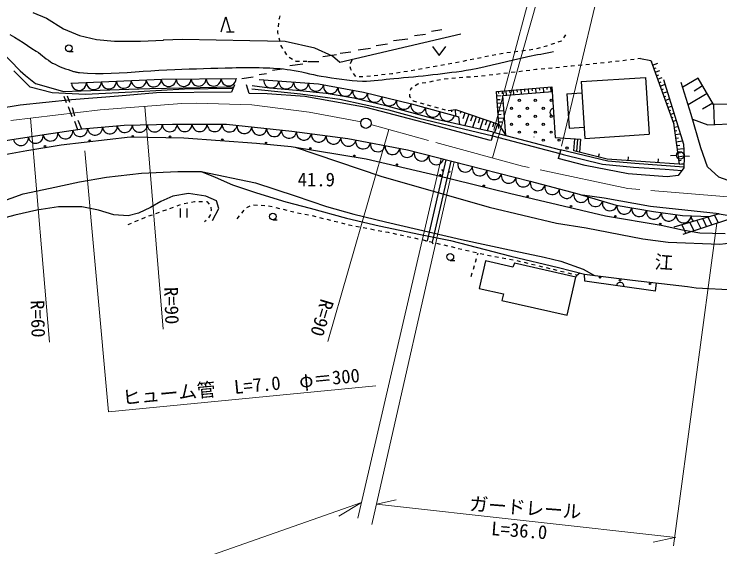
# Model space of a CAD drawing. Units: millimetres, scale not verified. Extents: x 40000 to 680000, y 20000 to 380000.
# Drawn here: x 214614 to 308920, y 264918 to 336094 of the extents above; entities that cross this region are included whole.
import ezdxf
from ezdxf.enums import TextEntityAlignment as Align

# ---------------------------------------------------------------- set-up
doc = ezdxf.new("R2010")
doc.units = ezdxf.units.MM
doc.header["$LTSCALE"] = 1000
doc.linetypes.add('CHAIN', pattern=[18.5, 12, -1.5, 3.5, -1.5])
for name, color, linetype, lineweight in [('M-BGD', 7, 'Continuous', 25), ('M-BMK', 2, 'CHAIN', 13), ('M-BMK-SRVR', 3, 'Continuous', 25), ('M-STR-HTXT', 7, 'Continuous', 13)]:
    doc.layers.add(name, color=color, linetype=linetype, lineweight=lineweight)
doc.styles.add('ＭＳ ゴシック', font='')
doc.styles.get('ＭＳ ゴシック').set_extended_font_data('MS Gothic')

msp = doc.modelspace()

# ---------------------------------------------------------------- linework, layer by layer
at = {"layer": 'M-BGD'}
for p, q in [((217111, 336324), (218939, 335561)), ((242300, 333749), (242912, 335746)), ((242912, 335746), (243500, 333742)), ((250120, 335865), (250020, 335523)), ((218939, 335561), (221229, 334126)), ((249940, 334884), (249878, 334388)), ((250020, 335523), (250002, 335380)), ((221229, 334126), (223358, 333224)), ((249816, 333892), (249789, 333672)), ((271762, 333975), (270401, 333792)), ((223358, 333224), (225603, 332692)), ((243000, 333745), (244000, 333739)), ((249789, 333672), (249858, 333402)), ((249982, 332918), (250106, 332434)), ((274322, 333432), (258148, 329637)), ((269582, 333372), (268096, 333172)), ((288293, 333348), (288010, 332936)), ((225603, 332692), (228032, 332460)), ((228032, 332460), (231503, 332460)), ((231503, 332460), (234568, 332594)), ((237114, 332715), (234546, 332599)), ((246092, 332530), (237114, 332715)), ((250813, 332437), (246092, 332530)), ((254816, 331558), (250813, 332437)), ((264525, 332073), (262996, 331867)), ((267216, 332769), (265308, 332512)), ((286804, 332173), (286330, 332015)), ((287691, 332469), (287279, 332331)), ((287728, 332523), (287691, 332469)), ((212743, 331298), (215412, 328512)), ((221925, 331083), (222525, 331079)), ((250231, 331949), (250252, 331867)), ((250252, 331867), (250474, 331516)), ((250741, 331094), (251009, 330672)), ((257176, 330493), (254816, 331558)), ((262252, 331516), (260590, 331292)), ((270518, 331776), (271412, 330570)), ((271412, 330570), (272318, 331765)), ((281941, 331096), (281445, 331032)), ((282932, 331225), (282436, 331161)), ((283924, 331354), (283428, 331290)), ((284897, 331574), (284416, 331435)), ((285747, 331821), (285377, 331713)), ((285856, 331857), (285747, 331821)), ((251366, 330342), (251798, 330090)), ((257705, 330635), (255858, 330386)), ((258148, 329637), (257176, 330493)), ((259607, 331006), (258181, 330814)), ((277013, 330268), (276522, 330170)), ((277993, 330465), (277503, 330366)), ((278974, 330661), (278483, 330563)), ((279685, 330803), (279464, 330759)), ((279957, 330838), (279685, 330803)), ((280949, 330967), (280453, 330903)), ((298335, 330155), (297950, 330110)), ((298335, 330155), (299703, 329878)), ((253205, 329428), (251464, 329194)), ((252230, 329838), (252242, 329831)), ((252242, 329831), (252728, 329831)), ((253228, 329831), (253723, 329831)), ((255339, 329707), (253854, 329707)), ((259569, 329511), (259778, 329966)), ((271121, 329134), (270629, 329043)), ((272104, 329316), (271613, 329225)), ((273087, 329499), (272596, 329407)), ((274071, 329681), (273579, 329590)), ((275051, 329876), (274561, 329778)), ((276032, 330072), (275542, 329974)), ((289102, 329137), (289004, 329127)), ((289501, 329178), (289102, 329137)), ((290496, 329282), (289999, 329230)), ((291491, 329385), (290993, 329334)), ((292485, 329489), (291988, 329437)), ((293480, 329592), (292982, 329541)), ((294216, 329669), (293977, 329644)), ((294474, 329699), (294216, 329669)), ((295467, 329817), (294971, 329758)), ((296460, 329934), (295964, 329875)), ((297453, 330051), (296957, 329992)), ((299703, 329878), (302711, 321518)), ((299749, 329751), (299883, 329799)), ((299918, 329280), (300609, 329529)), ((216770, 326334), (214569, 328512)), ((215412, 328512), (216114, 327903)), ((250421, 328733), (249140, 328560)), ((259600, 328720), (259519, 329042)), ((259695, 328581), (259600, 328720)), ((266194, 328287), (265700, 328211)), ((267182, 328440), (266688, 328364)), ((268170, 328593), (267676, 328517)), ((269154, 328769), (268663, 328678)), ((270138, 328951), (269646, 328860)), ((280552, 328225), (280056, 328166)), ((281545, 328343), (281049, 328284)), ((282538, 328461), (282042, 328402)), ((283531, 328579), (283035, 328520)), ((284336, 328674), (284028, 328638)), ((284525, 328692), (284336, 328674)), ((285520, 328789), (285023, 328741)), ((286516, 328886), (286018, 328837)), ((287511, 328982), (287013, 328934)), ((288506, 329079), (288009, 329031)), ((300088, 328810), (300425, 328932)), ((300257, 328340), (300917, 328577)), ((216114, 327903), (217449, 326826)), ((222190, 326861), (234361, 327416)), ((234361, 327416), (244357, 327508)), ((246570, 327666), (245042, 327460)), ((247365, 327346), (255279, 326791)), ((248333, 328129), (247373, 328000)), ((260258, 327755), (259976, 328168)), ((261230, 327702), (260730, 327702)), ((262225, 327794), (261728, 327739)), ((263219, 327906), (262722, 327850)), ((264212, 328018), (263715, 327962)), ((265107, 328119), (264709, 328074)), ((265206, 328134), (265107, 328119)), ((271602, 327324), (271112, 327224)), ((272095, 327425), (272092, 327424)), ((272591, 327462), (272095, 327425)), ((273588, 327539), (273089, 327501)), ((274585, 327615), (274086, 327577)), ((275582, 327691), (275083, 327653)), ((276579, 327768), (276080, 327730)), ((277573, 327871), (277077, 327812)), ((278566, 327989), (278070, 327930)), ((279559, 328107), (279063, 328048)), ((290381, 327080), (298963, 327634)), ((298963, 327634), (299452, 320049)), ((300426, 327869), (300749, 327985)), ((300595, 327399), (301226, 327625)), ((301406, 327358), (304044, 318704)), ((306006, 327526), (303958, 326313)), ((308088, 324009), (306006, 327526)), ((219720, 325561), (216770, 326334)), ((217449, 326826), (219533, 326240)), ((232762, 326170), (243908, 326381)), ((244044, 326664), (243674, 325646)), ((246011, 325507), (245687, 326664)), ((248732, 326193), (246413, 326498)), ((255279, 326791), (261295, 325680)), ((268578, 326754), (268223, 326525)), ((268655, 326767), (268578, 326754)), ((269641, 326934), (269148, 326850)), ((270622, 327124), (270133, 327024)), ((279063, 325742), (286482, 326371)), ((285789, 326313), (285814, 326014)), ((286287, 326355), (286338, 325757)), ((286482, 326371), (286931, 319603)), ((290381, 327080), (290870, 319496)), ((300765, 326928), (301073, 327039)), ((300934, 326458), (301535, 326674)), ((305062, 322684), (303766, 326942)), ((306612, 326502), (305463, 325822)), ((219533, 326240), (221195, 325749)), ((224169, 325350), (219720, 325561)), ((221195, 325749), (223560, 325842)), ((223560, 325842), (229953, 326053)), ((231217, 325725), (224169, 325350)), ((233655, 325577), (228564, 325114)), ((229953, 326053), (232762, 326170)), ((237399, 326053), (231217, 325725)), ((243674, 325646), (233655, 325577)), ((243768, 326147), (237399, 326053)), ((248418, 325461), (246011, 325507)), ((246367, 326100), (252899, 325444)), ((253462, 325091), (248418, 325461)), ((252337, 325912), (248732, 326193)), ((256295, 325468), (252337, 325912)), ((252899, 325444), (258121, 324742)), ((259994, 324859), (256295, 325468)), ((261295, 325680), (267728, 324130)), ((267448, 325381), (267467, 325087)), ((267606, 326129), (267545, 325869)), ((267802, 326255), (267606, 326129)), ((279382, 321347), (279063, 325742)), ((279068, 325675), (279102, 325677)), ((279312, 325763), (279334, 325511)), ((279810, 325806), (279843, 325427)), ((279919, 325213), (286533, 325774)), ((280309, 325848), (280359, 325250)), ((280807, 325890), (280832, 325591)), ((281305, 325932), (281356, 325334)), ((281803, 325975), (281829, 325676)), ((282302, 326017), (282352, 325419)), ((282800, 326059), (282825, 325760)), ((283298, 326101), (283349, 325504)), ((283796, 326144), (283822, 325845)), ((284294, 326186), (284345, 325588)), ((284793, 326228), (284818, 325929)), ((285291, 326270), (285342, 325673)), ((288481, 325455), (290477, 325583)), ((288481, 325455), (288777, 320864)), ((301103, 325987), (301396, 326092)), ((301272, 325517), (301843, 325722)), ((307218, 325478), (304671, 323970)), ((222293, 324628), (215421, 323934)), ((221242, 325149), (221561, 324279)), ((221712, 325195), (221996, 324325)), ((228564, 325114), (222293, 324628)), ((261653, 323610), (253462, 325091)), ((258121, 324742), (264630, 323290)), ((264443, 323782), (259994, 324859)), ((267467, 325087), (267575, 324912)), ((267912, 324547), (267953, 324509)), ((267953, 324509), (268380, 324388)), ((279104, 325176), (279677, 325218)), ((279140, 324678), (279547, 324707)), ((280305, 319887), (279919, 325213)), ((301442, 325046), (301720, 325146)), ((301611, 324576), (302152, 324770)), ((215421, 323934), (208734, 322893)), ((221816, 323768), (222326, 322400)), ((222350, 323606), (222698, 322516)), ((269335, 321620), (261653, 323610)), ((270882, 322072), (264443, 323782)), ((267728, 324130), (274045, 322372)), ((268861, 324251), (269341, 324114)), ((269822, 323977), (270303, 323840)), ((270784, 323704), (271266, 323568)), ((279177, 324179), (279989, 324238)), ((279213, 323680), (279619, 323710)), ((301780, 324105), (302043, 324200)), ((301950, 323635), (302460, 323819)), ((307972, 324204), (306602, 323393)), ((324980, 324333), (308088, 324009)), ((308088, 324009), (308139, 321357)), ((264630, 323290), (268705, 322189)), ((271747, 323432), (272228, 323296)), ((273658, 323295), (272604, 323190)), ((273056, 323240), (273078, 323042)), ((273553, 323295), (273598, 322496)), ((279382, 321347), (273658, 323295)), ((274307, 323078), (274223, 322832)), ((274838, 322898), (274571, 322114)), ((275368, 322717), (274852, 321202)), ((275864, 322548), (275614, 321815)), ((279249, 323181), (280062, 323240)), ((279285, 322683), (279692, 322712)), ((302119, 323164), (302367, 323253)), ((302288, 322694), (302769, 322867)), ((306358, 318242), (305062, 322684)), ((222674, 321773), (223065, 320681)), ((223138, 321924), (223619, 320770)), ((268705, 322189), (278586, 319825)), ((278082, 319260), (269335, 321620)), ((278647, 320324), (270882, 322072)), ((274186, 321357), (274045, 322372)), ((276360, 322379), (275877, 320962)), ((276833, 322218), (276600, 321533)), ((277307, 322057), (276856, 320734)), ((277780, 321896), (277563, 321258)), ((278253, 321735), (277835, 320505)), ((279321, 322184), (280134, 322243)), ((279358, 321685), (279764, 321715)), ((302457, 322223), (302690, 322307)), ((302627, 321753), (303078, 321915)), ((305251, 322038), (307301, 321324)), ((307301, 321324), (322666, 321926)), ((278727, 321574), (278525, 320982)), ((279200, 321412), (278813, 320276)), ((279295, 321346), (279350, 320826)), ((279382, 321347), (280305, 319887)), ((288777, 320864), (290773, 320993)), ((302711, 321518), (303482, 316054)), ((302714, 321500), (302878, 321523)), ((302784, 321005), (303330, 321082)), ((278655, 320322), (278337, 319192)), ((278519, 319840), (287514, 317470)), ((278647, 320324), (287641, 317954)), ((290870, 319496), (299452, 320049)), ((302853, 320510), (303164, 320554)), ((302923, 320015), (303621, 320113)), ((220903, 318613), (230135, 319680)), ((230135, 319680), (237303, 319564)), ((237303, 319564), (247023, 318868)), ((247023, 318868), (251616, 318427)), ((278337, 319192), (278082, 319260)), ((284081, 319696), (284122, 319688)), ((286931, 319603), (290293, 319371)), ((289495, 319426), (289375, 317832)), ((289894, 319396), (289769, 317733)), ((290292, 319366), (290163, 317634)), ((302993, 319520), (303380, 319574)), ((303063, 319025), (303912, 319144)), ((210580, 316804), (216333, 317894)), ((216333, 317894), (220903, 318613)), ((251616, 318427), (261637, 316757)), ((252158, 318340), (263617, 314443)), ((287649, 317952), (287331, 316822)), ((293946, 316453), (287641, 317954)), ((293873, 316702), (289383, 317830)), ((303133, 318530), (303589, 318594)), ((303202, 318034), (304056, 318155)), ((304044, 318704), (304137, 317038)), ((307284, 315696), (306358, 318242)), ((287514, 317470), (287999, 317343)), ((287999, 317343), (293220, 316055)), ((292721, 316991), (292843, 317476)), ((296679, 316512), (296713, 317011)), ((303100, 317211), (302312, 317181)), ((303272, 317539), (303670, 317595)), ((303342, 317044), (304079, 317148)), ((304137, 317038), (304090, 315557)), ((304119, 317155), (304867, 317129)), ((261637, 316757), (271008, 314577)), ((272295, 316643), (269809, 305796)), ((272973, 316470), (270490, 305633)), ((290901, 315881), (287331, 316822)), ((293220, 316055), (297365, 315657)), ((304105, 316012), (293873, 316702)), ((297552, 316125), (293946, 316453)), ((304084, 315642), (297552, 316125)), ((300670, 316244), (300704, 316742)), ((303412, 316549), (303751, 316597)), ((303482, 316054), (304102, 316141)), ((231613, 314837), (236495, 315068)), ((236495, 315068), (239596, 315068)), ((239596, 315068), (241494, 314328)), ((239596, 315068), (246869, 313562)), ((271946, 315101), (271747, 315344)), ((272632, 314946), (272931, 315068)), ((296686, 314771), (290901, 315881)), ((297365, 315657), (301626, 315376)), ((301626, 315376), (303818, 315182)), ((304090, 315557), (303350, 314539)), ((308765, 314308), (307284, 315696)), ((223329, 313680), (226962, 314328)), ((226962, 314328), (231613, 314837)), ((241494, 314328), (243784, 313298)), ((263617, 314443), (278092, 310314)), ((271008, 314577), (280797, 312164)), ((301869, 314354), (296686, 314771)), ((303350, 314539), (301869, 314354)), ((310014, 313845), (308765, 314308)), ((219419, 312847), (223329, 313680)), ((243784, 313298), (247001, 312234)), ((246869, 313562), (252158, 311799)), ((215809, 312106), (219419, 312847)), ((247001, 312234), (250911, 311019)), ((280797, 312164), (293649, 309149)), ((212570, 310926), (215809, 312106)), ((235824, 311788), (234228, 311071)), ((237907, 312112), (235824, 311788)), ((240244, 311788), (237907, 312112)), ((241656, 311163), (240244, 311788)), ((252158, 311799), (256333, 310407)), ((293438, 311509), (290565, 311890)), ((299629, 310406), (293438, 311509)), ((220529, 310354), (217637, 309914)), ((223676, 310354), (220529, 310354)), ((225875, 309891), (223676, 310354)), ((234228, 311071), (232816, 310261)), ((235441, 310140), (235911, 310312)), ((236381, 310483), (236850, 310655)), ((237331, 310787), (237822, 310878)), ((238314, 310969), (238705, 311042)), ((238705, 311042), (238807, 311042)), ((239307, 311042), (239807, 311042)), ((240307, 311042), (240371, 311042)), ((240371, 311042), (240660, 310715)), ((240909, 310308), (240927, 309862)), ((241979, 310145), (241656, 311163)), ((245721, 310237), (246153, 310489)), ((246616, 310614), (247115, 310587)), ((247614, 310561), (248113, 310535)), ((248612, 310503), (249097, 310383)), ((250911, 311019), (254162, 310174)), ((256333, 310407), (259998, 309386)), ((278092, 310314), (287092, 308180)), ((308825, 309428), (299629, 310406)), ((217637, 309914), (214698, 309243)), ((227934, 309289), (225875, 309891)), ((231243, 309497), (229855, 309127)), ((232816, 310261), (231243, 309497)), ((233560, 309462), (234030, 309631)), ((234501, 309800), (234934, 309954)), ((234934, 309954), (234972, 309968)), ((236823, 310122), (236816, 308922)), ((237716, 308916), (237723, 310116)), ((240927, 309862), (240918, 309809)), ((241123, 308502), (241979, 310145)), ((245038, 309519), (245358, 309904)), ((249583, 310262), (250068, 310142)), ((250553, 310021), (251038, 309900)), ((251523, 309780), (252009, 309659)), ((252495, 309544), (252987, 309454)), ((253479, 309364), (253971, 309274)), ((254162, 310174), (259045, 308855)), ((259998, 309386), (264220, 308366)), ((308825, 309428), (302762, 307614)), ((308825, 309428), (311212, 309012)), ((214698, 309243), (210580, 308086)), ((229855, 309127), (227934, 309289)), ((230765, 308375), (231226, 308568)), ((231687, 308762), (232148, 308956)), ((232618, 309125), (233089, 309294)), ((240262, 308507), (240047, 308335)), ((240834, 309307), (240571, 308892)), ((240836, 309316), (240834, 309307)), ((244397, 308751), (244718, 309135)), ((249181, 308605), (249781, 308602)), ((254460, 309174), (254945, 309052)), ((255430, 308930), (255915, 308809)), ((256400, 308687), (256885, 308565)), ((257370, 308443), (257855, 308322)), ((259045, 308855), (263395, 307814)), ((293649, 309149), (301072, 307896)), ((310356, 308757), (303983, 306639)), ((305831, 308512), (306370, 307433)), ((306644, 308758), (307154, 307693)), ((307324, 308979), (307851, 307925)), ((308197, 309240), (308699, 308206)), ((229843, 307988), (230304, 308181)), ((258340, 308200), (258825, 308078)), ((259310, 307956), (259369, 307941)), ((259369, 307941), (259800, 307859)), ((260291, 307765), (260782, 307671)), ((261273, 307577), (261765, 307483)), ((263395, 307814), (268925, 306646)), ((264220, 308366), (274380, 306000)), ((287092, 308180), (291036, 307531)), ((291036, 307531), (298644, 306092)), ((301072, 307896), (303913, 307293)), ((303834, 307934), (304379, 306779)), ((304904, 308254), (305461, 307131)), ((262256, 307390), (262747, 307296)), ((263238, 307202), (263729, 307108)), ((264220, 307014), (264575, 306946)), ((264575, 306946), (264711, 306917)), ((265200, 306813), (265688, 306708)), ((266177, 306604), (266666, 306499)), ((268925, 306646), (272940, 305847)), ((303913, 307293), (306256, 306864)), ((306256, 306864), (309643, 306794)), ((267155, 306395), (267644, 306290)), ((268133, 306185), (268578, 306090)), ((268578, 306090), (268622, 306080)), ((269108, 305963), (269594, 305847)), ((269809, 305796), (269569, 305701)), ((270081, 305731), (270567, 305614)), ((270490, 305633), (270586, 305403)), ((272940, 305847), (280981, 303776)), ((274380, 306000), (281432, 304469)), ((298644, 306092), (302031, 305628)), ((302031, 305628), (308897, 305350)), ((308897, 305350), (313722, 305907)), ((271053, 305498), (271540, 305382)), ((272026, 305265), (272512, 305149)), ((272998, 305033), (273485, 304916)), ((273971, 304800), (274457, 304684)), ((274945, 304572), (275432, 304460)), ((275919, 304349), (276407, 304237)), ((276551, 303929), (276619, 304155)), ((276894, 304125), (277381, 304013)), ((277869, 303904), (278361, 303812)), ((278852, 303719), (279343, 303627)), ((280981, 303776), (287355, 302261)), ((281432, 304469), (285422, 303634)), ((272888, 303200), (273488, 303197)), ((276265, 302971), (276408, 303450)), ((277602, 303139), (276769, 299436)), ((281258, 302306), (277602, 303139)), ((279835, 303534), (280326, 303442)), ((280817, 303349), (281309, 303257)), ((281489, 302838), (281258, 302306)), ((289657, 300940), (281489, 302838)), ((281800, 303164), (282114, 303105)), ((282114, 303105), (282290, 303063)), ((282775, 302944), (283261, 302826)), ((285422, 303634), (287649, 303077)), ((287649, 303077), (290664, 302010)), ((275979, 302013), (276122, 302492)), ((283747, 302708), (284233, 302590)), ((284719, 302472), (285205, 302354)), ((285690, 302235), (286176, 302117)), ((286662, 301999), (287148, 301881)), ((287355, 302261), (290815, 301358)), ((290664, 302010), (292149, 301175)), ((275693, 301055), (275836, 301534)), ((287634, 301763), (288120, 301645)), ((288524, 295873), (289657, 300940)), ((288605, 301526), (289091, 301408)), ((289577, 301290), (289820, 301231)), ((289820, 301231), (289698, 301012)), ((289820, 301231), (290203, 301518)), ((290815, 301358), (297224, 300548)), ((290872, 300421), (290815, 301358)), ((300314, 299067), (290872, 300421)), ((297224, 300548), (304582, 299715)), ((300314, 299067), (300436, 300185)), ((276769, 299436), (279985, 298719)), ((304582, 299715), (305739, 299530)), ((305739, 299530), (310876, 299253)), ((279985, 298719), (279800, 297817)), ((279800, 297817), (288524, 295873))]:
    msp.add_line(p, q, dxfattribs=at)
for points in [[(214063, 333370), (214665, 333029), (215257, 332668), (215841, 332293), (216420, 331909), (216997, 331523), (217574, 331139), (217851, 330948), (218121, 330746), (218386, 330537), (218651, 330328), (218917, 330121), (219188, 329921), (219466, 329733), (219755, 329562), (220089, 329387), (220430, 329224), (220776, 329073), (221127, 328932), (221482, 328800), (221840, 328676), (222200, 328559), (222562, 328448), (222658, 328420), (222756, 328394), (222854, 328369), (222952, 328347), (223051, 328327), (223150, 328310), (223250, 328296), (223350, 328286), (224409, 328216), (225468, 328182), (226529, 328180), (227589, 328204), (228651, 328249), (229713, 328309), (230775, 328380), (231837, 328456), (232900, 328531), (233962, 328601), (235024, 328660), (236085, 328704), (237045, 328735), (238005, 328768), (238964, 328802), (239924, 328835), (240884, 328866), (241844, 328894), (242804, 328918), (243764, 328936), (244280, 328944), (244796, 328952), (245312, 328959), (245828, 328963), (246345, 328964), (246861, 328961), (247377, 328951), (247893, 328936), (248349, 328917), (248805, 328896), (249262, 328871), (249718, 328842), (250173, 328807), (250628, 328765), (251082, 328715), (251535, 328657), (252052, 328575), (252566, 328477), (253078, 328367), (253589, 328251), (254100, 328134), (254612, 328020), (255125, 327914), (255640, 327822), (256327, 327709), (257014, 327597), (257703, 327488), (258392, 327388), (259082, 327300), (259774, 327228), (260467, 327176), (261161, 327149), (261687, 327151), (262213, 327175), (262738, 327214), (263263, 327266), (263787, 327325), (264311, 327386), (264836, 327445), (265360, 327497), (266013, 327556), (266666, 327615), (267319, 327674), (267971, 327735), (268624, 327798), (269276, 327864), (269928, 327934), (270579, 328008), (271213, 328082), (271847, 328158), (272480, 328235), (273113, 328317), (273746, 328403), (274377, 328495), (275007, 328595), (275636, 328704), (276596, 328889), (277552, 329092), (278506, 329309), (279457, 329535), (280408, 329764), (281360, 329991), (282313, 330211), (283268, 330420), (283696, 330509), (284125, 330595), (284554, 330679), (284983, 330762), (285413, 330845), (285842, 330927), (286272, 331009), (286701, 331093)], [(183760, 304989), (186082, 307233), (190338, 310252), (194981, 313115), (201791, 316094), (206976, 317681), (212007, 318996), (218623, 320002), (223692, 320776), (229303, 321279), (235765, 321395), (243001, 321395), (251745, 320467), (259213, 319461), (267184, 317952), (275194, 315901), (283552, 313773), (289820, 312109), (295083, 310561), (300036, 309710), (303905, 309207), (307582, 309056)]]:
    msp.add_lwpolyline(points, dxfattribs=at)
for centre, radius in [((221927, 331533), 450), ((282136, 324563), 150), ((284257, 324563), 150), ((286379, 324563), 150), ((281075, 323502), 150), ((283197, 323502), 150), ((285318, 323502), 150), ((282136, 322441), 150), ((284257, 322441), 150), ((286379, 322441), 150), ((281075, 321381), 150), ((283197, 321381), 150), ((285318, 321381), 150), ((230473, 319780), 100), ((235446, 319712), 100), ((282136, 320320), 150), ((284257, 320320), 150), ((286379, 320320), 150), ((224727, 319180), 100), ((242430, 319325), 100), ((248282, 318880), 100), ((285318, 319259), 150), ((287439, 319259), 150), ((218749, 318455), 100), ((254193, 318155), 100), ((288500, 318199), 150), ((260074, 317158), 100), ((303611, 317215), 500), ((265762, 315988), 100), ((271576, 314585), 100), ((277380, 313163), 100), ((283252, 311751), 100), ((289037, 310435), 100), ((249184, 309055), 450), ((294967, 309091), 100), ((300955, 308065), 100), ((272891, 303650), 450), ((292913, 300914), 100), ((295574, 300547), 100), ((299598, 300063), 100)]:
    msp.add_circle(centre, radius, dxfattribs=at)
for centre, radius, start, end in [((231270, 327275), 1000, 182.61244, 2.61244), ((233268, 327366), 1000, 182.61244, 2.61244), ((235267, 327424), 1000, 180.71847, 0.53749), ((237267, 327443), 1000, 180.5305, 0.5305), ((239267, 327461), 1000, 180.5305, 0.5305), ((241267, 327480), 1000, 180.5305, 0.5305), ((243267, 327498), 1000, 180.5305, 0.5305), ((248974, 327234), 1000, 175.98582, 355.98582), ((223279, 326910), 1000, 182.61244, 2.61244), ((225277, 327001), 1000, 182.61244, 2.61244), ((227275, 327093), 1000, 182.61244, 2.61244), ((229273, 327184), 1000, 182.61244, 2.61244), ((250969, 327094), 1000, 175.98582, 355.98582), ((252964, 326954), 1000, 175.98582, 355.98582), ((254958, 326813), 999, 175.93111, 351.66302), ((256930, 326486), 1000, 169.54009, 349.54009), ((258897, 326123), 1000, 169.54009, 349.54009), ((260864, 325760), 1000, 169.52377, 347.82116), ((262813, 325315), 1000, 166.44971, 346.44971), ((264757, 324846), 1000, 166.44971, 346.44971), ((266702, 324377), 1000, 166.44971, 346.44971), ((268638, 323877), 1000, 164.54914, 344.44861), ((270564, 323340), 1000, 164.44342, 344.44342), ((286706, 322987), 500, 93.79275, 273.79275), ((272491, 322804), 1000, 164.44342, 344.44342), ((223429, 320736), 1000, 188.66627, 6.08568), ((225419, 320931), 1000, 185.12317, 5.12317), ((227411, 321110), 1000, 185.12317, 5.12317), ((229403, 321281), 1000, 184.70492, 1.03645), ((231403, 321317), 1000, 181.02915, 1.02915), ((233402, 321353), 1000, 181.02915, 1.02915), ((235402, 321389), 1000, 181.0276, 0.37476), ((237402, 321395), 1000, 180, 0), ((239402, 321395), 1000, 180, 0), ((241402, 321395), 1000, 180, 0), ((243400, 321352), 999, 177.50533, 353.99662), ((245389, 321142), 1000, 173.93821, 353.93821), ((247377, 320931), 1000, 173.93821, 353.93821), ((249366, 320719), 1000, 173.93821, 353.93821), ((217497, 319831), 1000, 188.64542, 8.64542), ((219475, 320132), 1000, 188.67556, 8.68042), ((221452, 320434), 1000, 188.68042, 8.68042), ((251355, 320508), 1000, 173.93414, 352.96377), ((253339, 320252), 1000, 172.32759, 352.32759), ((255321, 319985), 1000, 172.32759, 352.32759), ((257303, 319718), 1000, 172.32759, 352.32759), ((215520, 319531), 1000, 188.64542, 8.64542), ((259284, 319447), 1000, 172.10473, 349.28254), ((261249, 319075), 1000, 169.27962, 349.27962), ((263214, 318703), 1000, 169.27962, 349.27962), ((265180, 318331), 1000, 169.27962, 349.27962), ((267145, 317959), 1000, 169.27728, 345.78817), ((269083, 317466), 1000, 165.63859, 345.63859), ((271020, 316970), 1000, 165.63859, 345.63859), ((274895, 315977), 1000, 165.63858, 345.691), ((276833, 315483), 1000, 165.71437, 345.71437), ((278771, 314990), 1000, 165.71437, 345.71437), ((280710, 314496), 1000, 165.71437, 345.71437), ((282648, 314003), 1000, 165.71389, 345.67607), ((284583, 313499), 1000, 165.13464, 345.13464), ((286516, 312986), 1000, 165.13464, 345.13464), ((288449, 312473), 1000, 165.13464, 345.13464), ((290378, 311945), 1000, 164.24366, 343.61523), ((292297, 311380), 1000, 163.61046, 343.61046), ((294215, 310815), 1000, 163.53797, 344.31972), ((296163, 310375), 1000, 170.24758, 350.24758), ((298134, 310037), 1000, 170.24758, 350.24758), ((300106, 309701), 1000, 170.41167, 352.59475), ((302089, 309443), 1000, 172.59309, 352.59309), ((304074, 309200), 1000, 173.42835, 357.66448), ((306072, 309118), 1000, 177.6467, 226.14415), ((295593, 299744), 500, 351.83703, 171.83703)]:
    msp.add_arc(centre, radius, start, end, dxfattribs=at)
at = {"layer": 'M-BMK'}
for p, q in [((226111, 323287), (213078, 321754)), ((269985, 319219), (262287, 321332)), ((282549, 315771), (269985, 319219)), ((296641, 312809), (282549, 315771)), ((311658, 311537), (296641, 312809))]:
    msp.add_line(p, q, dxfattribs=at)
for points in [[(246399, 323975), (238948, 324207), (237004, 324160), (226111, 323287)], [(260966, 321704), (254052, 323009), (246399, 323975)]]:
    msp.add_lwpolyline(points, dxfattribs=at)
at = {"layer": 'M-BMK-SRVR'}
msp.add_circle((261626, 321515), 686, dxfattribs=at)
at = {"layer": 'M-STR-HTXT'}
for p, q in [((278725, 320575), (289165, 359678)), ((287749, 318452), (297127, 357732)), ((286697, 345658), (278525, 316875)), ((232067, 323765), (234532, 294003)), ((219342, 292285), (216793, 322191)), ((264679, 320690), (256550, 292354)), ((227239, 282948), (224080, 317833)), ((260545, 268757), (271669, 316803)), ((262431, 267907), (273418, 316356)), ((302735, 265039), (308510, 308144)), ((262960, 286432), (227239, 282948)), ((150322, 232093), (261027, 270840)), ((261027, 270840), (258022, 269017)), ((263045, 270615), (265657, 271212)), ((263045, 270615), (303054, 266154)), ((302887, 266173), (299987, 265557))]:
    msp.add_line(p, q, dxfattribs=at)

# ---------------------------------------------------------------- texts
at = {"layer": 'M-BGD', "style": 'ＭＳ ゴシック'}
msp.add_text('41.9', height=1833, dxfattribs=at).set_placement((252501, 312535), align=Align.BOTTOM_LEFT)
msp.add_text('江', height=1833, rotation=356.001, dxfattribs=at).set_placement((300105, 301569), align=Align.BOTTOM_LEFT)
at = {"layer": 'M-STR-HTXT', "style": 'ＭＳ ゴシック'}
for s, rotation, p in [('R=90', 271.735, (234123, 299595)), ('R=60', 271.735, (216261, 297832)), ('R=90', 253.12, (255086, 298328)), ('ヒューム管\u3000L=7.0\u3000φ＝300', 5.456, (229213, 283374)), ('ガードレール', 355.726, (275360, 269252)), ('L=36.0', 355.726, (278276, 265943))]:
    msp.add_text(s, height=1833, rotation=rotation, dxfattribs=at).set_placement(p, align=Align.BOTTOM_LEFT)

doc.saveas('drawing.dxf')
